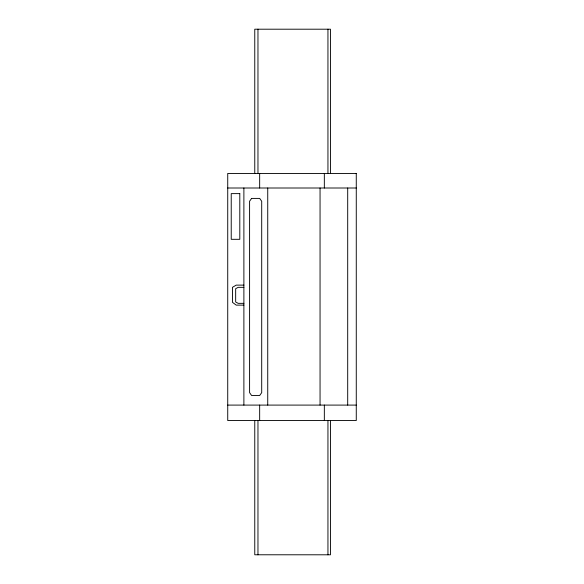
<?xml version="1.0" encoding="UTF-8"?>
<svg xmlns="http://www.w3.org/2000/svg" width="584" height="584" viewBox="0 0 584 584"><rect width="100%" height="100%" fill="white"/><g stroke="black" fill="none" stroke-linecap="round" stroke-linejoin="round"><path stroke-width="0.88" d="M227.731 188.004L356.269 188.004M243.886 285.123L236.206 285.123L232.461 287.321L232.461 302.329L236.206 305.118L243.886 305.118M243.886 287.343L238.177 287.343L235.666 288.7L235.666 302.008L238.177 303.344L243.886 303.344M227.731 405.092L356.269 405.092M347.699 188.004L347.699 405.092M330.456 173.448L330.456 29.2L254.763 29.2L254.763 173.448M330.456 420.524L330.456 554.8L254.763 554.778L254.763 420.524M327.945 29.2L327.945 173.448M327.945 420.524L327.945 554.8M324.339 173.448L324.339 188.004M324.339 405.092L324.339 420.524M320.054 188.004L320.054 405.092M267.735 188.004L267.735 405.092M259.661 173.448L259.661 188.004M259.661 405.092L259.661 420.524M257.967 29.2L257.967 173.448M257.967 420.524L257.967 554.8M243.886 188.004L243.886 405.092M251.602 198.407L249.587 201.268L249.587 392.645L251.602 395.499L259.683 395.499L261.705 392.645L261.705 201.268L259.683 198.407L251.602 198.407M356.269 173.448L227.731 173.448L227.731 420.524L356.269 420.524L356.269 173.448M239.798 193.618L231.227 193.618L231.227 239.316L239.798 239.316L239.798 193.618"/></g></svg>
